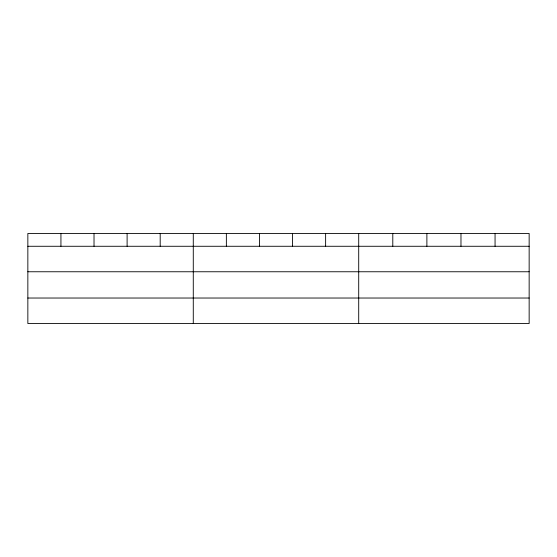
<?xml version="1.0" encoding="UTF-8"?>
<svg xmlns="http://www.w3.org/2000/svg" width="557" height="557" viewBox="0 0 557 557"><rect width="100%" height="100%" fill="white"/><g stroke="black" fill="none" stroke-linecap="round" stroke-linejoin="round"><path stroke-width="0.84" d="M529.15 271.76L529.15 233.474L27.85 233.474L27.85 323.526L529.15 323.526L529.15 271.76L27.85 271.76M27.85 246.271L529.15 246.271M27.85 298.03L529.15 298.03M495.062 233.474L495.062 246.271M460.973 233.474L460.973 246.271M426.885 233.474L426.885 246.271M392.796 233.474L392.796 246.271M358.708 233.474L358.708 323.526M325.622 233.474L325.622 246.271M292.536 233.474L292.536 246.271M259.451 233.474L259.451 246.271M226.365 233.474L226.365 246.271M193.279 233.474L193.279 323.526M160.193 233.474L160.193 246.271M127.107 233.474L127.107 246.271M94.022 233.474L94.022 246.271M60.936 233.474L60.936 246.271"/></g></svg>
